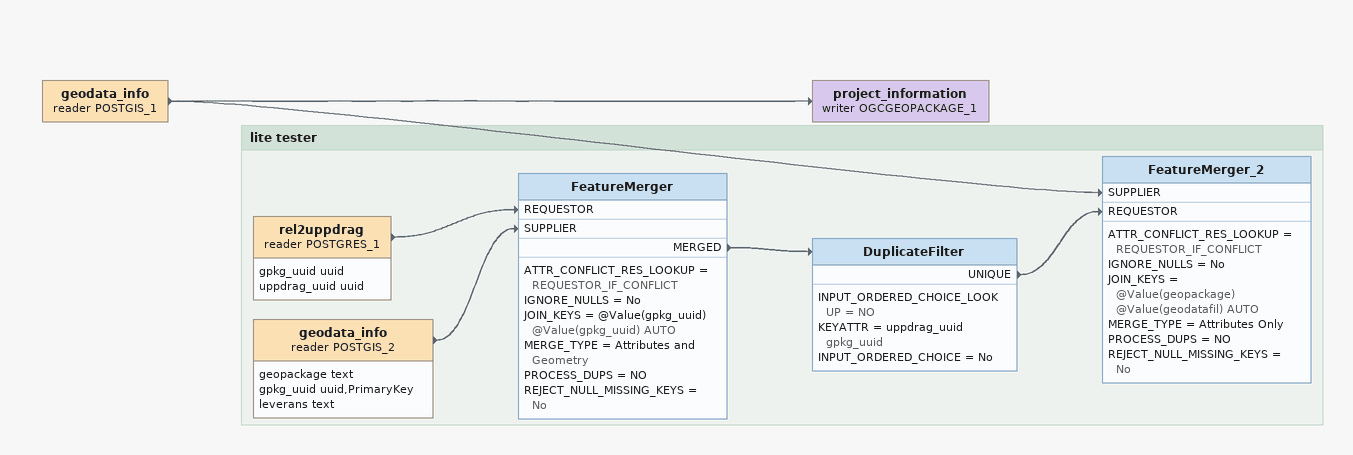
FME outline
geodata_info (reader POSTGIS_1)
    -> project_information (writer OGCGEOPACKAGE_1)
    -> FeatureMerger_2 [SUPPLIER]
project_information (writer OGCGEOPACKAGE_1)

Bookmark: lite tester
rel2uppdrag (reader POSTGRES_1)
    attributes: gpkg_uuid uuid, uppdrag_uuid uuid
    -> FeatureMerger [REQUESTOR]
geodata_info (reader POSTGIS_2)
    attributes: geopackage text, gpkg_uuid uuid,PrimaryKey, leverans text
    -> FeatureMerger [SUPPLIER]
FeatureMerger
    ATTR_CONFLICT_RES_LOOKUP = REQUESTOR_IF_CONFLICT
    IGNORE_NULLS = No
    JOIN_KEYS = @Value(gpkg_uuid) @Value(gpkg_uuid) AUTO
    MERGE_TYPE = Attributes and Geometry
    PROCESS_DUPS = NO
    REJECT_NULL_MISSING_KEYS = No
    MERGED -> DuplicateFilter
DuplicateFilter
    INPUT_ORDERED_CHOICE_LOOKUP = NO
    KEYATTR = uppdrag_uuid gpkg_uuid
    INPUT_ORDERED_CHOICE = No
    UNIQUE -> FeatureMerger_2 [REQUESTOR]
FeatureMerger_2
    ATTR_CONFLICT_RES_LOOKUP = REQUESTOR_IF_CONFLICT
    IGNORE_NULLS = No
    JOIN_KEYS = @Value(geopackage) @Value(geodatafil) AUTO
    MERGE_TYPE = Attributes Only
    PROCESS_DUPS = NO
    REJECT_NULL_MISSING_KEYS = No
